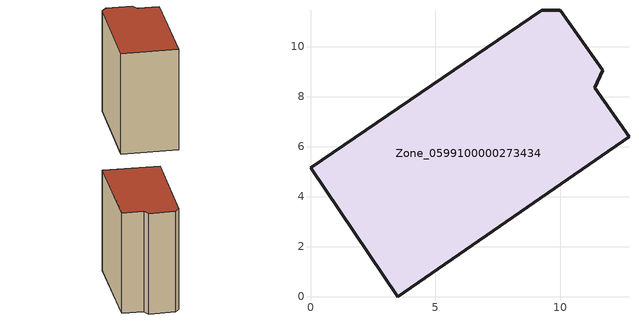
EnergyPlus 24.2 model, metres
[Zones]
Zone_0599100000273434
 floor ground (C_G): 0,5.14 9.26,11.44 9.99,11.44 11.69,9.04 11.38,8.35 12.74,6.38 3.5,0 z0
 wall outside (C_F): 3.5,0 12.74,6.38 11.38,8.35 11.69,9.04 9.99,11.44 9.26,11.44 0,5.14 3.5,0 z0:11.68
 roof outside (C_R): 9.26,11.44 0,5.14 3.5,0 12.74,6.38 11.38,8.35 11.69,9.04 9.99,11.44 z11.68
[BUILDING]
Pand.0599100000273434: North Axis=0; Terrain=City; Loads Convergence Tolerance Value=0.04; Temperature Convergence Tolerance Value=0.4; Solar Distribution=FullExterior; Maximum Number of Warmup Days=25; Minimum Number of Warmup Days=1
[Site:Location]
Rotterdam.The.Hague.AP_ZH_NLD Design_Conditions: Latitude=51.96; Longitude=4.45; Time Zone=1; Elevation=-4.5
[SITE:GROUNDTEMPERATURE:BUILDINGSURFACE]
18, 18, 18, 18, 18, 18, 18, 18, 18, 18, 18, 18
[MATERIAL] Thermal Absorptance=0.9; Solar Absorptance=0.7; Visible Absorptance=0.7
Name | Roughness | Thickness | Conductivity | Density | Specific Heat
G.TI.1946 | MediumSmooth | 0.15 | 1 | 540 | 1210
F.TI.1946 | Rough | 0.3 | 0.857143 | 1920 | 840
R.TI.1946 | MediumRough | 0.2 | 0.1 | 1500 | 1000
[CONSTRUCTION]
C_G: G.TI.1946
C_F: F.TI.1946
C_R: R.TI.1946
[ZONE]
Zone_0599100000273434: Type=1; Multiplier=1; Ceiling Height=Autocalculate; Volume=Autocalculate; Floor Area=autocalculate; Part of Total Floor Area=Yes
[ZONEINFILTRATION:DESIGNFLOWRATE]
Infil_Zone_0599100000273434: Zone or ZoneList or Space or SpaceList=Zone_0599100000273434; Schedule=AlwaysOn; Design Flow Rate Calculation Method=Flow/Area; Flow Rate per Floor Area=0.003; Constant Term Coefficient=1; Temperature Term Coefficient=0; Velocity Term Coefficient=0; Velocity Squared Term Coefficient=0
[HVACTEMPLATE:ZONE:IDEALLOADSAIRSYSTEM]
Zone_0599100000273434: Maximum Heating Supply Air Temperature=50; Minimum Cooling Supply Air Temperature=13; Maximum Heating Supply Air Humidity Ratio=0.0156; Minimum Cooling Supply Air Humidity Ratio=0.0077; Heating Limit=NoLimit; Cooling Limit=NoLimit; Dehumidification Control Type=ConstantSensibleHeatRatio; Cooling Sensible Heat Ratio=0.7; Dehumidification Setpoint=60; Humidification Control Type=None; Humidification Setpoint=30; Outdoor Air Method=None; Outdoor Air Flow Rate per Person=0.00944; Outdoor Air Flow Rate per Zone Floor Area=0; Outdoor Air Flow Rate per Zone=0; Demand Controlled Ventilation Type=None; Outdoor Air Economizer Type=NoEconomizer; Heat Recovery Type=None; Sensible Heat Recovery Effectiveness=0.7; Latent Heat Recovery Effectiveness=0.65
[ZONECONTROL:THERMOSTAT]
ThermostatControl_Zone_0599100000273434: Zone or ZoneList=Zone_0599100000273434; Control Type Schedule=DualSetpointControlType; Control 1=Thermostat_Zone_0599100000273434; Temperature Difference Between Cutout And Setpoint=0
[THERMOSTATSETPOINT:DUALSETPOINT]
Thermostat_Zone_0599100000273434: Heating Setpoint Temperature Schedule=HeatingSetpoint_Zone_0599100000273434; Cooling Setpoint Temperature Schedule=CoolingSetpoint_Zone_0599100000273434
[SCHEDULE:COMPACT]
HeatingSetpoint_Zone_0599100000273434: Through: 12/31, For: AllDays, Until: 24:00, 21
CoolingSetpoint_Zone_0599100000273434: Through: 12/31, For: AllDays, Until: 24:00, 24
DualSetpointControlType: Through: 12/31, For: AllDays, Until: 24:00, 4
AlwaysOn: Through: 12/31, For: AllDays, Until: 24:00, 1
